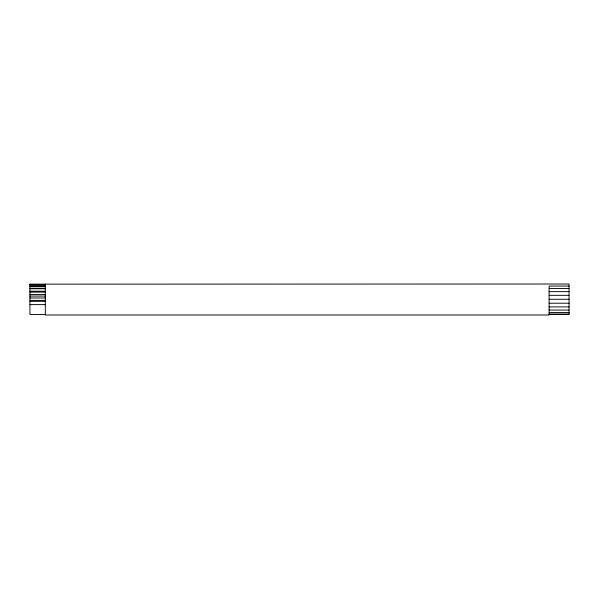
<?xml version="1.0" encoding="UTF-8"?>
<svg xmlns="http://www.w3.org/2000/svg" width="599" height="599" viewBox="0 0 599 599"><rect width="100%" height="100%" fill="white"/><g stroke="black" fill="none" stroke-linecap="round" stroke-linejoin="round"><path stroke-width="0.9" d="M29.95 284.151L569.05 284.016L569.05 314.535L549.118 314.535M29.95 284.45L45.314 284.45M29.95 284.69L45.314 284.69M29.95 285.903L45.314 285.903M569.05 286.06L549.118 286.06L549.118 314.992L45.314 314.992L45.314 284.008M29.95 286.255L45.314 286.255M29.95 288.261L45.314 288.261M549.118 288.486L569.05 288.486M29.95 288.755L45.314 288.755M29.95 291.241L45.314 291.241M549.118 291.646L569.05 291.646M29.95 292.095L45.314 292.095M29.95 294.558L45.314 294.558M549.118 295.329L569.05 295.329M29.95 296.063L45.314 296.063M29.95 297.973L45.314 297.973M549.118 299.275L569.05 299.275M29.95 300.369L45.314 300.369M29.95 301.334L45.314 301.334M549.118 303.229L569.05 303.229M29.95 304.614L45.314 304.614M549.118 306.905L569.05 306.905M549.118 310.065L569.05 310.065M549.118 312.491L569.05 312.491M549.118 314.018L569.05 314.018M45.314 314.505L29.95 314.505L29.95 284.091"/></g></svg>
